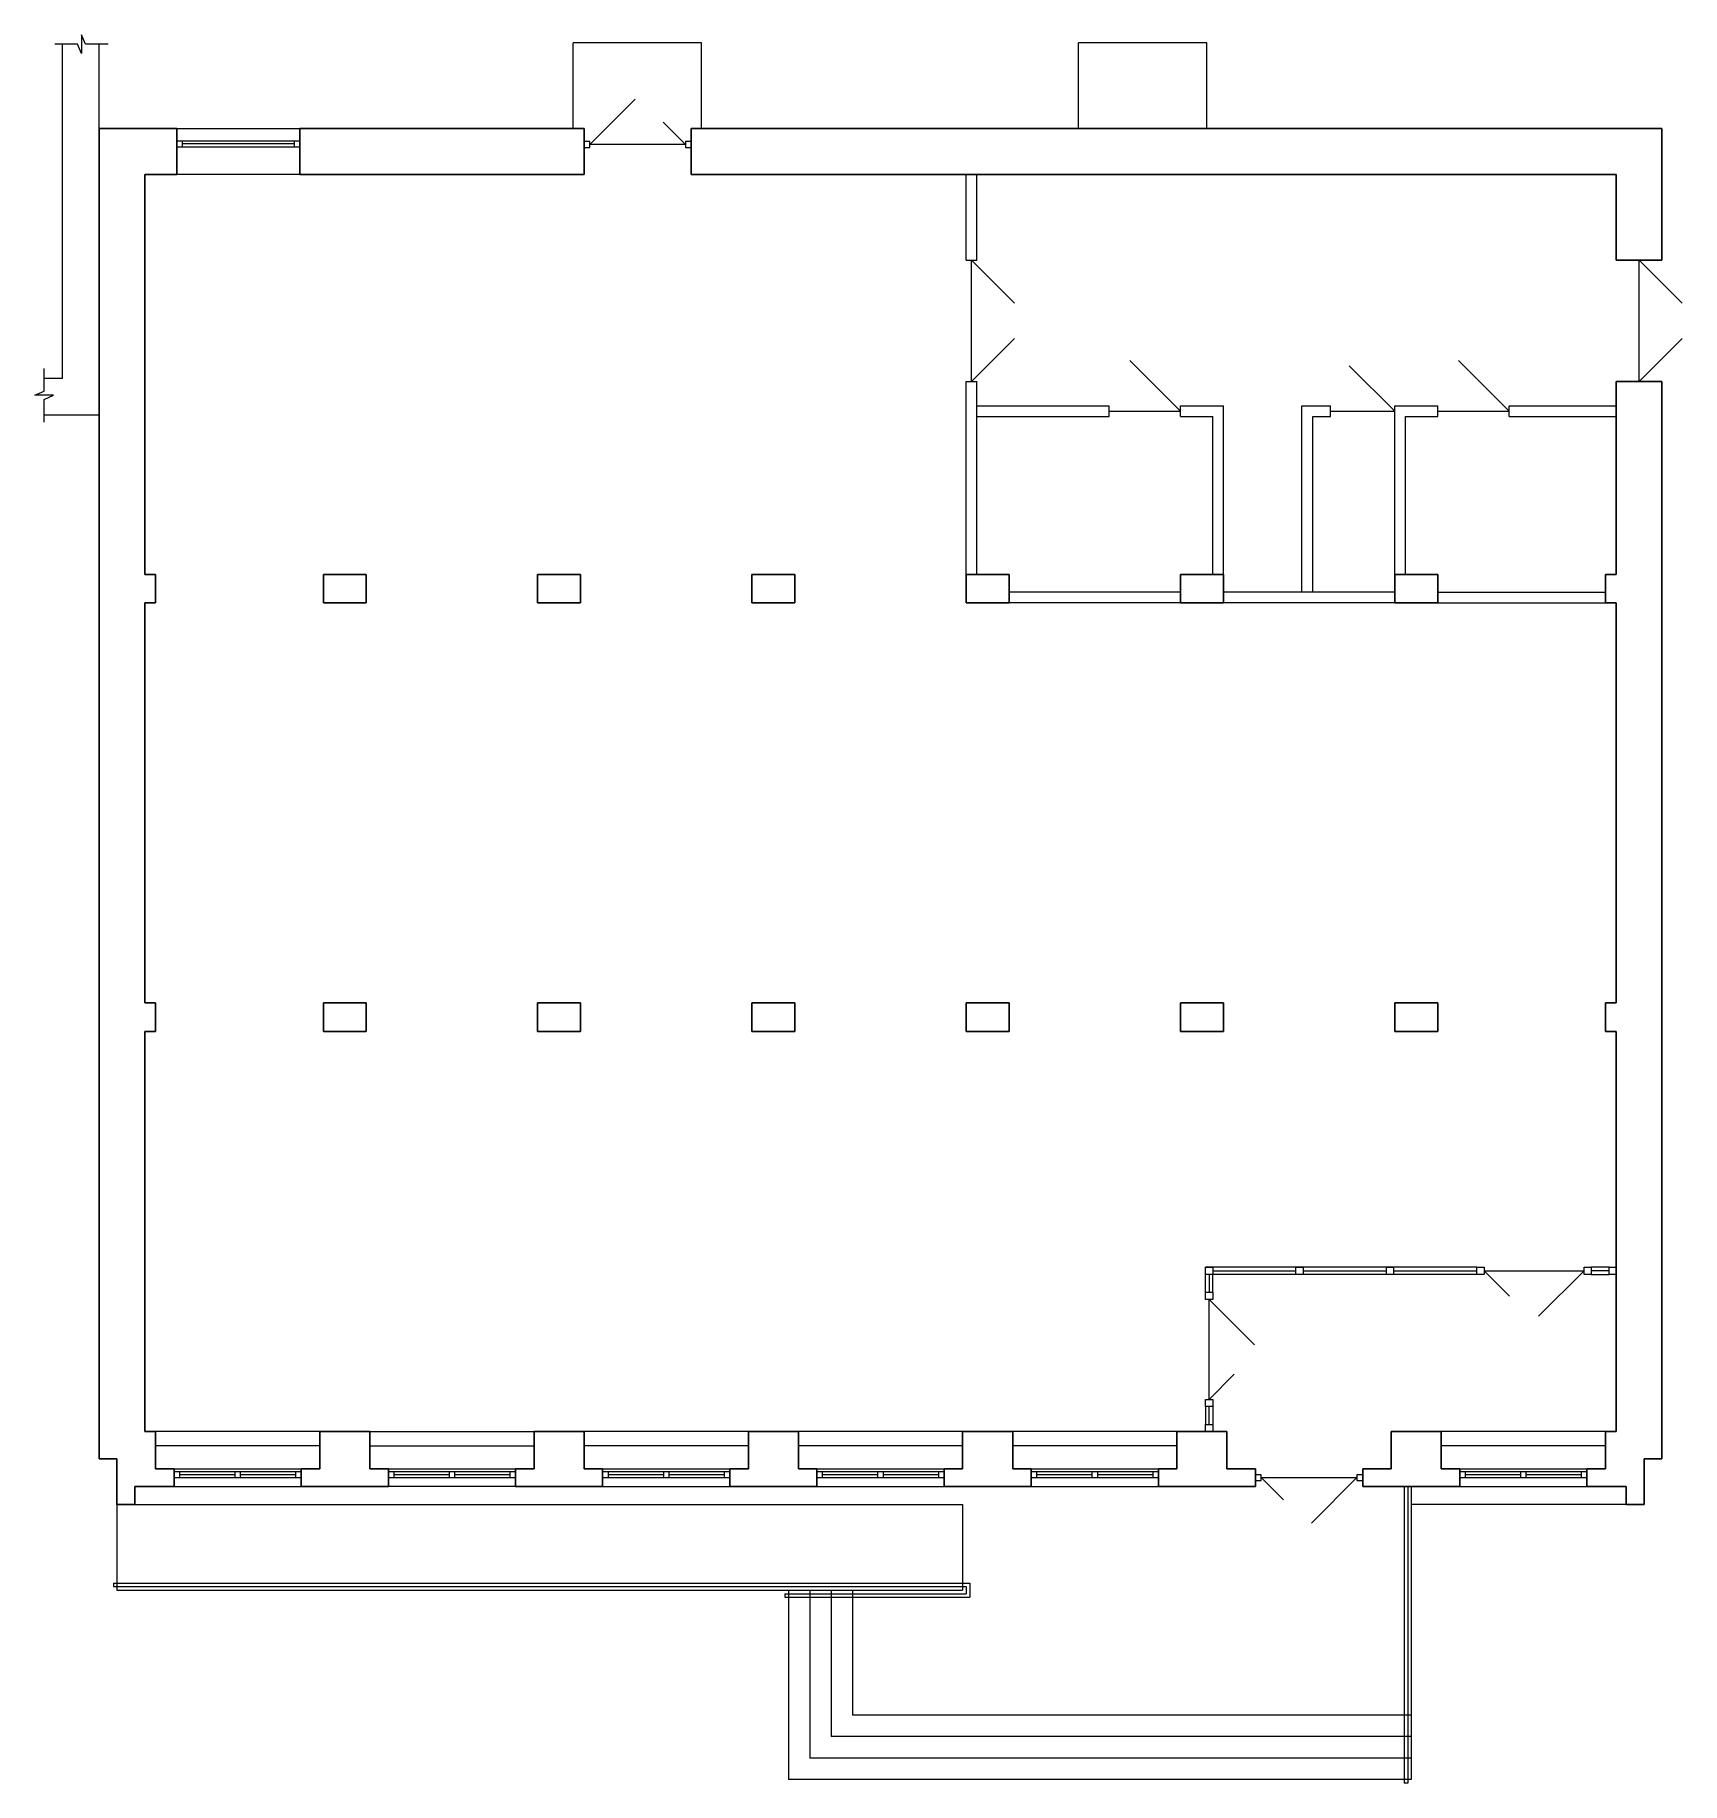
# Model space of a CAD drawing. Header units: metres. Extents: x 2.2 to 25.3, y 3.1 to 27.6.
import ezdxf

# ---------------------------------------------------------------- set-up
doc = ezdxf.new("R2010")
doc.units = ezdxf.units.M
doc.header["$MEASUREMENT"] = 0
doc.layers.add('Level 1', color=7, linetype='Continuous', lineweight=0)

msp = doc.modelspace()

# ---------------------------------------------------------------- linework, layer by layer
at = {"color": 7, "linetype": 'Continuous', "lineweight": 13}
for p, q in [((2.602, 22.801), (2.602, 27.483)), ((3.112, 26.301), (3.112, 27.483)), ((4.202, 26.301), (5.922, 26.301)), ((4.282, 26.127), (4.202, 26.127)), ((4.202, 26.127), (4.202, 26.047)), ((4.202, 26.047), (4.282, 26.047)), ((4.282, 26.047), (4.282, 26.127)), ((4.282, 26.127), (4.282, 26.127)), ((5.922, 26.127), (5.842, 26.127)), ((5.842, 26.127), (5.842, 26.047)), ((5.842, 26.047), (5.922, 26.047)), ((5.922, 26.047), (5.922, 26.127)), ((5.922, 26.127), (5.922, 26.127)), ((9.982, 26.119), (9.902, 26.119)), ((9.902, 26.119), (9.902, 26.039)), ((9.902, 26.039), (9.982, 26.039)), ((9.902, 26.039), (9.902, 26.039)), ((9.982, 26.039), (9.982, 26.119)), ((11.402, 26.119), (11.322, 26.119)), ((11.322, 26.119), (11.322, 26.039)), ((11.322, 26.039), (11.402, 26.039)), ((11.322, 26.039), (11.322, 26.039)), ((11.402, 26.039), (11.402, 26.119)), ((5.922, 25.661), (4.202, 25.661)), ((15.252, 24.461), (15.252, 25.661)), ((15.402, 24.461), (15.402, 25.661)), ((15.252, 24.461), (15.402, 24.461)), ((2.602, 22.801), (2.344, 22.801)), ((15.252, 20.061), (15.252, 22.761)), ((15.252, 22.761), (15.402, 22.761)), ((15.402, 20.061), (15.402, 22.761)), ((3.112, 22.291), (2.344, 22.291)), ((15.402, 22.421), (17.252, 22.421)), ((15.402, 22.271), (17.252, 22.271)), ((17.252, 22.271), (17.252, 22.421)), ((18.252, 22.271), (18.252, 22.421)), ((18.252, 22.421), (18.852, 22.421)), ((18.252, 22.271), (18.702, 22.271)), ((18.702, 20.061), (18.702, 22.271)), ((18.852, 20.061), (18.852, 22.421)), ((19.952, 19.811), (19.952, 22.421)), ((19.952, 22.421), (20.352, 22.421)), ((20.102, 19.811), (20.102, 22.271)), ((20.102, 22.271), (20.352, 22.271)), ((20.352, 22.271), (20.352, 22.421)), ((21.252, 22.271), (21.252, 22.421)), ((21.252, 22.421), (21.852, 22.421)), ((21.252, 20.061), (21.252, 22.271)), ((21.402, 20.061), (21.402, 22.271)), ((21.402, 22.271), (21.852, 22.271)), ((21.852, 22.271), (21.852, 22.421)), ((22.852, 22.271), (22.852, 22.421)), ((22.852, 22.421), (24.352, 22.421)), ((22.852, 22.271), (24.352, 22.271)), ((18.252, 19.811), (15.852, 19.811)), ((18.252, 19.661), (15.852, 19.661)), ((21.252, 19.811), (18.852, 19.811)), ((21.252, 19.661), (18.852, 19.661)), ((21.852, 19.811), (24.202, 19.811)), ((21.852, 19.661), (24.202, 19.661)), ((18.602, 10.361), (18.702, 10.361)), ((18.602, 10.261), (18.602, 10.361)), ((18.602, 10.361), (18.602, 10.361)), ((18.702, 10.361), (18.702, 10.261)), ((19.868, 10.261), (19.868, 10.361)), ((19.868, 10.361), (19.968, 10.361)), ((19.968, 10.361), (19.968, 10.261)), ((19.968, 10.361), (19.968, 10.361)), ((21.135, 10.261), (21.135, 10.361)), ((21.135, 10.361), (21.235, 10.361)), ((21.235, 10.361), (21.235, 10.261)), ((21.235, 10.361), (21.235, 10.361)), ((22.402, 10.261), (22.402, 10.361)), ((22.402, 10.361), (22.502, 10.361)), ((22.502, 10.361), (22.502, 10.261)), ((22.502, 10.361), (22.502, 10.361)), ((23.902, 10.261), (23.902, 10.361)), ((23.902, 10.361), (24.002, 10.361)), ((24.002, 10.361), (24.002, 10.261)), ((24.002, 10.361), (24.002, 10.361)), ((24.252, 10.361), (24.352, 10.361)), ((24.252, 10.261), (24.252, 10.361)), ((24.252, 10.361), (24.252, 10.361)), ((24.352, 10.361), (24.352, 10.261)), ((18.702, 10.261), (18.602, 10.261)), ((19.968, 10.261), (19.868, 10.261)), ((21.235, 10.261), (21.135, 10.261)), ((22.502, 10.261), (22.402, 10.261)), ((24.002, 10.261), (23.902, 10.261)), ((24.352, 10.261), (24.252, 10.261)), ((18.602, 10.011), (18.702, 10.011)), ((18.602, 9.911), (18.602, 10.011)), ((18.602, 10.011), (18.602, 10.011)), ((18.702, 9.911), (18.602, 9.911)), ((18.702, 10.011), (18.702, 9.911)), ((18.602, 8.511), (18.702, 8.511)), ((18.602, 8.411), (18.602, 8.511)), ((18.602, 8.511), (18.602, 8.511)), ((18.702, 8.411), (18.602, 8.411)), ((18.702, 8.511), (18.702, 8.411)), ((18.602, 8.161), (18.702, 8.161)), ((18.602, 8.061), (18.602, 8.161)), ((18.602, 8.161), (18.602, 8.161)), ((18.702, 8.161), (18.702, 8.061)), ((6.202, 8.061), (3.902, 8.061)), ((6.202, 7.861), (3.902, 7.861)), ((6.902, 8.061), (9.202, 8.061)), ((6.902, 7.861), (9.202, 7.861)), ((12.202, 8.061), (9.902, 8.061)), ((12.202, 7.861), (9.902, 7.861)), ((15.202, 8.061), (12.902, 8.061)), ((15.202, 7.861), (12.902, 7.861)), ((18.202, 8.061), (15.902, 8.061)), ((18.202, 7.861), (15.902, 7.861)), ((18.702, 8.061), (18.602, 8.061)), ((24.202, 8.061), (21.902, 8.061)), ((24.202, 7.861), (21.902, 7.861)), ((4.162, 7.541), (5.942, 7.541)), ((4.242, 7.496), (4.162, 7.496)), ((4.162, 7.496), (4.162, 7.416)), ((4.162, 7.416), (4.242, 7.416)), ((4.242, 7.416), (4.242, 7.496)), ((4.242, 7.496), (4.242, 7.496)), ((5.092, 7.496), (5.012, 7.496)), ((5.012, 7.496), (5.012, 7.416)), ((5.012, 7.416), (5.092, 7.416)), ((5.092, 7.416), (5.092, 7.496)), ((5.092, 7.496), (5.092, 7.496)), ((5.942, 7.496), (5.862, 7.496)), ((5.862, 7.496), (5.862, 7.416)), ((5.862, 7.416), (5.942, 7.416)), ((5.942, 7.416), (5.942, 7.496)), ((5.942, 7.496), (5.942, 7.496)), ((7.162, 7.541), (8.942, 7.541)), ((7.242, 7.496), (7.162, 7.496)), ((7.162, 7.496), (7.162, 7.416)), ((7.162, 7.416), (7.242, 7.416)), ((7.242, 7.416), (7.242, 7.496)), ((7.242, 7.496), (7.242, 7.496)), ((8.092, 7.496), (8.012, 7.496)), ((8.012, 7.496), (8.012, 7.416)), ((8.012, 7.416), (8.092, 7.416)), ((8.092, 7.416), (8.092, 7.496)), ((8.092, 7.496), (8.092, 7.496)), ((8.942, 7.496), (8.862, 7.496)), ((8.862, 7.496), (8.862, 7.416)), ((8.862, 7.416), (8.942, 7.416)), ((8.942, 7.416), (8.942, 7.496)), ((8.942, 7.496), (8.942, 7.496)), ((10.162, 7.541), (11.942, 7.541)), ((10.242, 7.496), (10.162, 7.496)), ((10.162, 7.496), (10.162, 7.416)), ((10.162, 7.416), (10.242, 7.416)), ((10.242, 7.416), (10.242, 7.496)), ((10.242, 7.496), (10.242, 7.496)), ((11.092, 7.496), (11.012, 7.496)), ((11.012, 7.496), (11.012, 7.416)), ((11.012, 7.416), (11.092, 7.416)), ((11.092, 7.416), (11.092, 7.496)), ((11.092, 7.496), (11.092, 7.496)), ((11.942, 7.496), (11.862, 7.496)), ((11.862, 7.496), (11.862, 7.416)), ((11.862, 7.416), (11.942, 7.416)), ((11.942, 7.416), (11.942, 7.496)), ((11.942, 7.496), (11.942, 7.496)), ((13.162, 7.541), (14.942, 7.541)), ((13.242, 7.496), (13.162, 7.496)), ((13.162, 7.496), (13.162, 7.416)), ((13.162, 7.416), (13.242, 7.416)), ((13.242, 7.416), (13.242, 7.496)), ((13.242, 7.496), (13.242, 7.496)), ((14.092, 7.496), (14.012, 7.496)), ((14.012, 7.496), (14.012, 7.416)), ((14.012, 7.416), (14.092, 7.416)), ((14.092, 7.416), (14.092, 7.496)), ((14.092, 7.496), (14.092, 7.496)), ((14.942, 7.496), (14.862, 7.496)), ((14.862, 7.496), (14.862, 7.416)), ((14.862, 7.416), (14.942, 7.416)), ((14.942, 7.416), (14.942, 7.496)), ((14.942, 7.496), (14.942, 7.496)), ((16.162, 7.541), (17.942, 7.541)), ((16.242, 7.496), (16.162, 7.496)), ((16.162, 7.496), (16.162, 7.416)), ((16.162, 7.416), (16.242, 7.416)), ((16.242, 7.416), (16.242, 7.496)), ((16.242, 7.496), (16.242, 7.496)), ((17.092, 7.496), (17.012, 7.496)), ((17.012, 7.496), (17.012, 7.416)), ((17.012, 7.416), (17.092, 7.416)), ((17.092, 7.416), (17.092, 7.496)), ((17.092, 7.496), (17.092, 7.496)), ((17.942, 7.496), (17.862, 7.496)), ((17.862, 7.496), (17.862, 7.416)), ((17.862, 7.416), (17.942, 7.416)), ((17.942, 7.416), (17.942, 7.496)), ((17.942, 7.496), (17.942, 7.496)), ((19.382, 7.456), (19.302, 7.456)), ((19.302, 7.456), (19.302, 7.376)), ((19.302, 7.376), (19.382, 7.376)), ((19.382, 7.376), (19.382, 7.456)), ((19.382, 7.456), (19.382, 7.456)), ((20.802, 7.456), (20.722, 7.456)), ((20.722, 7.456), (20.722, 7.376)), ((20.722, 7.376), (20.802, 7.376)), ((20.802, 7.376), (20.802, 7.456)), ((20.802, 7.456), (20.802, 7.456)), ((22.162, 7.541), (23.942, 7.541)), ((22.242, 7.496), (22.162, 7.496)), ((22.162, 7.496), (22.162, 7.416)), ((22.162, 7.416), (22.242, 7.416)), ((22.242, 7.416), (22.242, 7.496)), ((22.242, 7.496), (22.242, 7.496)), ((23.092, 7.496), (23.012, 7.496)), ((23.012, 7.496), (23.012, 7.416)), ((23.012, 7.416), (23.092, 7.416)), ((23.092, 7.416), (23.092, 7.496)), ((23.092, 7.496), (23.092, 7.496)), ((23.942, 7.496), (23.862, 7.496)), ((23.862, 7.496), (23.862, 7.416)), ((23.862, 7.416), (23.942, 7.416)), ((23.942, 7.416), (23.942, 7.496)), ((23.942, 7.496), (23.942, 7.496)), ((4.162, 7.291), (5.942, 7.291)), ((8.942, 7.291), (7.162, 7.291)), ((10.162, 7.291), (11.942, 7.291)), ((13.162, 7.291), (14.942, 7.291)), ((16.162, 7.291), (17.942, 7.291)), ((21.482, 7.291), (21.482, 3.191)), ((22.162, 7.291), (23.942, 7.291)), ((3.362, 7.041), (3.362, 5.841)), ((15.202, 7.041), (15.202, 5.841)), ((3.362, 5.841), (15.202, 5.841)), ((12.762, 5.841), (12.762, 3.191)), ((21.482, 3.191), (12.762, 3.191))]:
    msp.add_line(p, q, dxfattribs=at)
at = {"color": 7, "linetype": 'Continuous', "lineweight": 0}
for p, q in [((11.548, 27.501), (9.748, 27.501)), ((9.748, 26.301), (9.748, 27.501)), ((11.548, 26.301), (11.548, 27.501)), ((18.622, 27.501), (16.822, 27.501)), ((16.822, 26.301), (16.822, 27.501)), ((18.622, 26.301), (18.622, 27.501)), ((9.982, 26.079), (10.618, 26.715)), ((11.322, 26.079), (11.011, 26.39)), ((5.922, 26.127), (4.282, 26.127)), ((5.842, 26.087), (4.282, 26.087)), ((4.282, 26.047), (5.922, 26.047)), ((11.322, 26.079), (9.982, 26.079)), ((15.327, 22.761), (15.327, 24.461)), ((15.327, 24.461), (15.928, 23.86)), ((24.672, 22.761), (24.672, 24.461)), ((24.672, 24.461), (25.273, 23.86)), ((15.327, 22.761), (15.928, 23.362)), ((24.672, 22.761), (25.273, 23.362)), ((18.252, 22.346), (17.543, 23.055)), ((22.852, 22.346), (22.143, 23.055)), ((21.252, 22.346), (20.615, 22.982)), ((17.249, 22.346), (18.252, 22.346)), ((20.352, 22.346), (21.252, 22.346)), ((21.849, 22.346), (22.852, 22.346)), ((22.402, 10.361), (18.602, 10.361)), ((18.602, 10.011), (18.602, 10.361)), ((18.702, 10.311), (19.868, 10.311)), ((19.968, 10.311), (21.135, 10.311)), ((21.235, 10.311), (22.402, 10.311)), ((22.502, 10.311), (23.902, 10.311)), ((22.855, 9.958), (22.502, 10.311)), ((23.902, 10.311), (23.265, 9.675)), ((24.252, 10.361), (24.002, 10.361)), ((24.252, 10.311), (24.002, 10.311)), ((18.652, 10.261), (18.652, 10.011)), ((22.402, 10.261), (18.702, 10.261)), ((18.702, 10.011), (18.702, 10.261)), ((24.002, 10.261), (24.252, 10.261)), ((18.652, 8.511), (18.652, 9.911)), ((18.652, 9.911), (19.288, 9.275)), ((19.005, 8.865), (18.652, 8.511)), ((18.602, 8.411), (18.602, 8.161)), ((18.652, 8.161), (18.652, 8.411)), ((18.702, 8.411), (18.702, 8.161)), ((5.862, 7.496), (4.242, 7.496)), ((5.012, 7.456), (4.242, 7.456)), ((4.242, 7.416), (5.862, 7.416)), ((5.862, 7.456), (5.092, 7.456)), ((8.862, 7.496), (7.242, 7.496)), ((8.012, 7.456), (7.242, 7.456)), ((7.242, 7.416), (8.862, 7.416)), ((8.862, 7.456), (8.092, 7.456)), ((11.862, 7.496), (10.242, 7.496)), ((11.012, 7.456), (10.242, 7.456)), ((10.242, 7.416), (11.862, 7.416)), ((11.862, 7.456), (11.092, 7.456)), ((14.862, 7.496), (13.242, 7.496)), ((14.012, 7.456), (13.242, 7.456)), ((13.242, 7.416), (14.862, 7.416)), ((14.862, 7.456), (14.092, 7.456)), ((17.862, 7.496), (16.242, 7.496)), ((17.012, 7.456), (16.242, 7.456)), ((16.242, 7.416), (17.862, 7.416)), ((17.862, 7.456), (17.092, 7.456)), ((19.382, 7.416), (20.722, 7.416)), ((19.382, 7.416), (19.693, 7.105)), ((20.722, 7.416), (20.085, 6.78)), ((23.862, 7.496), (22.242, 7.496)), ((23.012, 7.456), (22.242, 7.456)), ((22.242, 7.416), (23.862, 7.416)), ((23.862, 7.456), (23.092, 7.456)), ((21.382, 7.291), (21.382, 3.141)), ((21.432, 7.291), (21.432, 3.141)), ((3.612, 7.041), (15.202, 7.041)), ((24.492, 7.041), (21.482, 7.041)), ((3.312, 5.941), (3.312, 5.891)), ((3.312, 5.941), (15.302, 5.941)), ((3.312, 5.891), (15.252, 5.891)), ((15.252, 5.891), (15.252, 5.791)), ((15.302, 5.941), (15.302, 5.741)), ((12.712, 5.791), (15.252, 5.791)), ((12.712, 5.791), (12.712, 5.741)), ((12.712, 5.741), (15.302, 5.741)), ((13.062, 5.841), (13.062, 3.491)), ((13.362, 5.841), (13.362, 3.791)), ((13.662, 5.841), (13.662, 4.091)), ((21.482, 4.091), (13.662, 4.091)), ((21.482, 3.791), (13.362, 3.791)), ((21.482, 3.491), (13.062, 3.491)), ((21.432, 3.141), (21.382, 3.141))]:
    msp.add_line(p, q, dxfattribs=at)
at = {"color": 7, "linetype": 'Continuous', "lineweight": 30}
for p, q in [((3.112, 26.301), (3.112, 7.681)), ((3.112, 26.301), (4.202, 26.301)), ((4.202, 26.301), (4.202, 25.661)), ((5.922, 26.301), (5.922, 25.661)), ((5.922, 26.301), (9.902, 26.301)), ((9.902, 26.301), (9.902, 25.661)), ((11.402, 26.301), (18.322, 26.301)), ((11.402, 26.301), (11.402, 25.661)), ((18.322, 26.301), (24.992, 26.301)), ((24.992, 26.301), (24.992, 24.461)), ((3.752, 25.661), (4.202, 25.661)), ((3.752, 25.661), (3.752, 20.061)), ((5.922, 25.661), (9.902, 25.661)), ((11.402, 25.661), (18.322, 25.661)), ((18.322, 25.661), (24.352, 25.661)), ((24.352, 25.661), (24.352, 24.461)), ((24.352, 24.461), (24.992, 24.461)), ((24.352, 22.761), (24.992, 22.761)), ((24.352, 22.761), (24.352, 20.061)), ((24.992, 22.761), (24.992, 7.681)), ((3.902, 20.061), (3.752, 20.061)), ((3.902, 20.061), (3.902, 19.661)), ((6.252, 20.061), (6.252, 19.661)), ((6.852, 20.061), (6.252, 20.061)), ((6.252, 20.061), (6.252, 20.061)), ((6.852, 19.661), (6.852, 20.061)), ((9.252, 20.061), (9.252, 19.661)), ((9.852, 20.061), (9.252, 20.061)), ((9.252, 20.061), (9.252, 20.061)), ((9.852, 19.661), (9.852, 20.061)), ((12.252, 20.061), (12.252, 19.661)), ((12.852, 20.061), (12.252, 20.061)), ((12.252, 20.061), (12.252, 20.061)), ((12.852, 19.661), (12.852, 20.061)), ((15.252, 20.061), (15.252, 19.661)), ((15.852, 20.061), (15.252, 20.061)), ((15.252, 20.061), (15.252, 20.061)), ((15.852, 19.661), (15.852, 20.061)), ((18.252, 20.061), (18.252, 19.661)), ((18.852, 20.061), (18.252, 20.061)), ((18.252, 20.061), (18.252, 20.061)), ((18.852, 19.661), (18.852, 20.061)), ((21.252, 20.061), (21.252, 19.661)), ((21.852, 20.061), (21.252, 20.061)), ((21.252, 20.061), (21.252, 20.061)), ((21.852, 19.661), (21.852, 20.061)), ((24.202, 20.061), (24.202, 19.661)), ((24.202, 20.061), (24.352, 20.061)), ((3.902, 19.661), (3.752, 19.661)), ((3.752, 19.661), (3.752, 14.061)), ((6.252, 19.661), (6.852, 19.661)), ((9.252, 19.661), (9.852, 19.661)), ((12.252, 19.661), (12.852, 19.661)), ((15.252, 19.661), (15.852, 19.661)), ((18.252, 19.661), (18.852, 19.661)), ((21.252, 19.661), (21.852, 19.661)), ((24.202, 19.661), (24.352, 19.661)), ((24.352, 19.661), (24.352, 14.061)), ((3.902, 14.061), (3.752, 14.061)), ((3.902, 14.061), (3.902, 13.661)), ((6.252, 14.061), (6.252, 13.661)), ((6.852, 14.061), (6.252, 14.061)), ((6.252, 14.061), (6.252, 14.061)), ((6.852, 13.661), (6.852, 14.061)), ((9.252, 14.061), (9.252, 13.661)), ((9.852, 14.061), (9.252, 14.061)), ((9.252, 14.061), (9.252, 14.061)), ((9.852, 13.661), (9.852, 14.061)), ((12.252, 14.061), (12.252, 13.661)), ((12.852, 14.061), (12.252, 14.061)), ((12.252, 14.061), (12.252, 14.061)), ((12.852, 13.661), (12.852, 14.061)), ((15.252, 14.061), (15.252, 13.661)), ((15.852, 14.061), (15.252, 14.061)), ((15.252, 14.061), (15.252, 14.061)), ((15.852, 13.661), (15.852, 14.061)), ((18.252, 14.061), (18.252, 13.661)), ((18.852, 14.061), (18.252, 14.061)), ((18.252, 14.061), (18.252, 14.061)), ((18.852, 13.661), (18.852, 14.061)), ((21.252, 14.061), (21.252, 13.661)), ((21.852, 14.061), (21.252, 14.061)), ((21.252, 14.061), (21.252, 14.061)), ((21.852, 13.661), (21.852, 14.061)), ((24.202, 14.061), (24.202, 13.661)), ((24.202, 14.061), (24.352, 14.061)), ((3.902, 13.661), (3.752, 13.661)), ((3.752, 13.661), (3.752, 8.061)), ((6.252, 13.661), (6.852, 13.661)), ((9.252, 13.661), (9.852, 13.661)), ((12.252, 13.661), (12.852, 13.661)), ((15.252, 13.661), (15.852, 13.661)), ((18.252, 13.661), (18.852, 13.661)), ((21.252, 13.661), (21.852, 13.661)), ((24.202, 13.661), (24.352, 13.661)), ((24.352, 13.661), (24.352, 8.061)), ((3.752, 8.061), (3.902, 8.061)), ((3.902, 8.061), (3.902, 7.541)), ((6.202, 8.061), (6.202, 7.541)), ((6.202, 8.061), (6.902, 8.061)), ((6.902, 8.061), (6.902, 7.541)), ((9.202, 8.061), (9.202, 7.541)), ((9.202, 8.061), (9.902, 8.061)), ((9.902, 8.061), (9.902, 7.541)), ((12.202, 8.061), (12.202, 7.541)), ((12.202, 8.061), (12.902, 8.061)), ((12.902, 8.061), (12.902, 7.541)), ((15.202, 8.061), (15.202, 7.541)), ((15.202, 8.061), (15.902, 8.061)), ((15.902, 8.061), (15.902, 7.541)), ((18.202, 8.061), (18.202, 7.541)), ((18.202, 8.061), (18.902, 8.061)), ((18.902, 8.061), (18.902, 7.541)), ((21.202, 8.061), (21.202, 7.541)), ((21.202, 8.061), (21.902, 8.061)), ((21.902, 8.061), (21.902, 7.541)), ((24.202, 8.061), (24.202, 7.541)), ((24.202, 8.061), (24.352, 8.061)), ((3.112, 7.681), (3.362, 7.681)), ((3.362, 7.681), (3.362, 7.041)), ((24.742, 7.681), (24.742, 7.041)), ((24.992, 7.681), (24.742, 7.681)), ((4.162, 7.541), (3.902, 7.541)), ((4.162, 7.541), (4.162, 7.291)), ((6.202, 7.541), (5.942, 7.541)), ((5.942, 7.541), (5.942, 7.291)), ((6.902, 7.541), (7.162, 7.541)), ((7.162, 7.541), (7.162, 7.291)), ((8.942, 7.541), (8.942, 7.291)), ((8.942, 7.541), (9.202, 7.541)), ((10.162, 7.541), (9.902, 7.541)), ((10.162, 7.541), (10.162, 7.291)), ((12.202, 7.541), (11.942, 7.541)), ((11.942, 7.541), (11.942, 7.291)), ((13.162, 7.541), (12.902, 7.541)), ((13.162, 7.541), (13.162, 7.291)), ((15.202, 7.541), (14.942, 7.541)), ((14.942, 7.541), (14.942, 7.291)), ((16.162, 7.541), (15.902, 7.541)), ((16.162, 7.541), (16.162, 7.291)), ((18.202, 7.541), (17.942, 7.541)), ((17.942, 7.541), (17.942, 7.291)), ((19.302, 7.541), (18.902, 7.541)), ((19.302, 7.541), (19.302, 7.291)), ((21.202, 7.541), (20.802, 7.541)), ((20.802, 7.541), (20.802, 7.291)), ((22.162, 7.541), (21.902, 7.541)), ((22.162, 7.541), (22.162, 7.291)), ((24.202, 7.541), (23.942, 7.541)), ((23.942, 7.541), (23.942, 7.291)), ((3.612, 7.291), (4.162, 7.291)), ((3.612, 7.291), (3.612, 7.041)), ((5.942, 7.291), (7.162, 7.291)), ((8.942, 7.291), (10.162, 7.291)), ((11.942, 7.291), (13.162, 7.291)), ((16.162, 7.291), (14.942, 7.291)), ((19.302, 7.291), (17.942, 7.291)), ((22.162, 7.291), (20.802, 7.291)), ((23.942, 7.291), (24.492, 7.291)), ((24.492, 7.291), (24.492, 7.041)), ((3.362, 7.041), (3.612, 7.041)), ((24.742, 7.041), (24.492, 7.041))]:
    msp.add_line(p, q, dxfattribs=at)
at = {"layer": 'Level 1', "color": 7, "linetype": 'Continuous', "lineweight": 0}
for p, q in [((2.809, 27.483), (2.492, 27.483)), ((2.866, 27.353), (2.809, 27.483)), ((2.924, 27.483), (2.866, 27.612)), ((2.866, 27.612), (2.866, 27.353)), ((3.241, 27.483), (2.924, 27.483)), ((2.344, 22.626), (2.344, 22.943)), ((2.215, 22.568), (2.344, 22.626)), ((2.474, 22.568), (2.215, 22.568)), ((2.344, 22.511), (2.474, 22.568)), ((2.344, 22.194), (2.344, 22.511))]:
    msp.add_line(p, q, dxfattribs=at)

doc.saveas('drawing.dxf')
